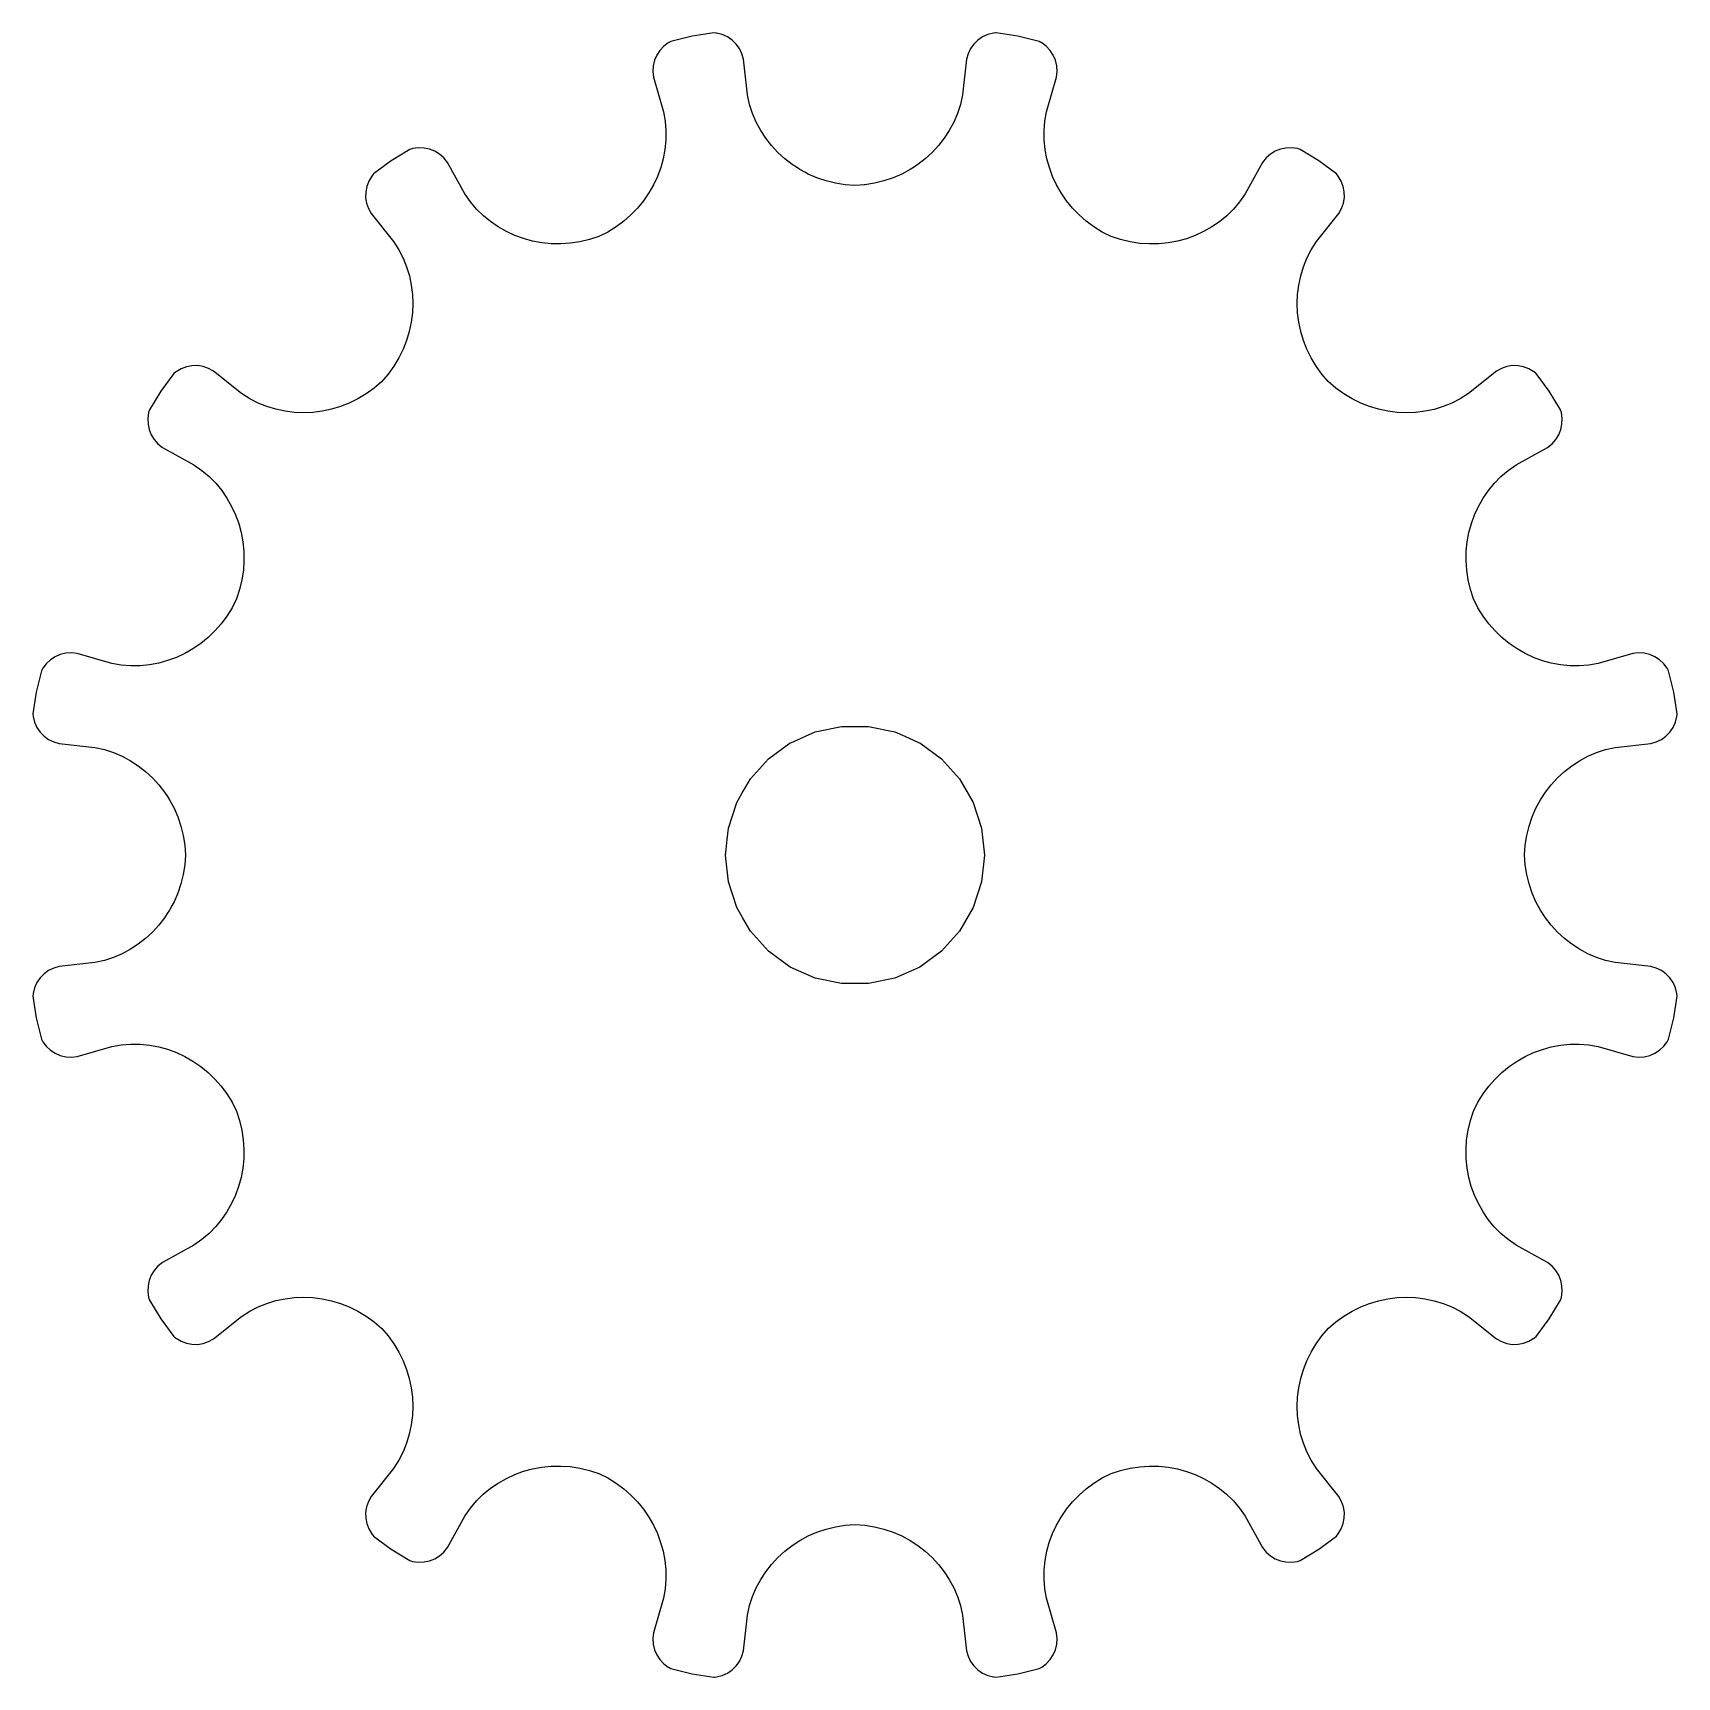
# Model space of a CAD drawing. Header units: metres. Extents: x -19.4 to 19.4, y -19.4 to 19.4.
import ezdxf

# ---------------------------------------------------------------- set-up
doc = ezdxf.new("R2010")
doc.units = ezdxf.units.M

msp = doc.modelspace()

# ---------------------------------------------------------------- linework, layer by layer
for p, q in [((-3.32898, 19.3837), (-3.84055, 19.3078)), ((-3.32894, 19.3837), (-3.32898, 19.3837)), ((-3.28098, 19.3795), (-3.32894, 19.3837)), ((3.32898, 19.3837), (3.31, 19.3821)), ((3.84055, 19.3078), (3.32898, 19.3837)), ((-4.51043, 19.0683), (-4.6018, 18.9699)), ((-4.4019, 19.1511), (-4.51043, 19.0683)), ((-4.35917, 19.1733), (-4.4019, 19.1511)), ((-4.35914, 19.1733), (-4.35917, 19.1733)), ((-4.34223, 19.1821), (-4.35914, 19.1733)), ((-3.84055, 19.3078), (-4.34223, 19.1821)), ((-3.26201, 19.3779), (-3.28098, 19.3795)), ((-3.13008, 19.3429), (-3.26201, 19.3779)), ((-3.00807, 19.287), (-3.13008, 19.3429)), ((-2.89838, 19.2121), (-3.00807, 19.287)), ((-2.80339, 19.1202), (-2.89838, 19.2121)), ((-2.72551, 19.0133), (-2.80339, 19.1202)), ((-2.66709, 18.8932), (-2.72551, 19.0133)), ((2.72536, 19.0133), (2.66698, 18.8932)), ((2.80324, 19.1202), (2.72536, 19.0133)), ((2.89825, 19.2121), (2.80324, 19.1202)), ((3.00797, 19.287), (2.89825, 19.2121)), ((3.13003, 19.3429), (3.00797, 19.287)), ((3.26199, 19.3779), (3.13003, 19.3429)), ((3.30996, 19.3821), (3.26199, 19.3779)), ((3.31, 19.3821), (3.30996, 19.3821)), ((4.34223, 19.1821), (3.84055, 19.3078)), ((4.34227, 19.1821), (4.34223, 19.1821)), ((4.38498, 19.1599), (4.34227, 19.1821)), ((4.40188, 19.1511), (4.38498, 19.1599)), ((4.51039, 19.0683), (4.40188, 19.1511)), ((4.60171, 18.97), (4.51039, 19.0683)), ((-4.75816, 18.6089), (-4.76614, 18.4757)), ((-4.72713, 18.7375), (-4.75816, 18.6089)), ((-4.67451, 18.8588), (-4.72713, 18.7375)), ((-4.6018, 18.9699), (-4.67451, 18.8588)), ((-2.63056, 18.762), (-2.66709, 18.8932)), ((-2.53534, 17.9199), (-2.63056, 18.762)), ((2.63056, 18.762), (2.53534, 17.9199)), ((2.66698, 18.8932), (2.63056, 18.762)), ((4.6744, 18.8588), (4.60171, 18.97)), ((4.72699, 18.7376), (4.6744, 18.8588)), ((4.75801, 18.609), (4.72699, 18.7376)), ((4.76604, 18.4757), (4.75801, 18.609)), ((-4.76614, 18.4757), (-4.74959, 18.3405)), ((-4.74959, 18.3405), (-4.51531, 17.5261)), ((4.51531, 17.5261), (4.74959, 18.3405)), ((4.74959, 18.3405), (4.76604, 18.4757)), ((-2.48445, 17.698), (-2.53534, 17.9199)), ((2.53534, 17.9199), (2.48464, 17.698)), ((-4.51531, 17.5261), (-4.47721, 17.3016)), ((-2.41487, 17.4843), (-2.48445, 17.698)), ((-2.32755, 17.2794), (-2.41487, 17.4843)), ((2.4152, 17.4841), (2.32798, 17.2792)), ((2.48464, 17.698), (2.4152, 17.4841)), ((4.47741, 17.3016), (4.51531, 17.5261)), ((-4.47721, 17.3016), (-4.45954, 17.0775)), ((-4.45954, 17.0775), (-4.46169, 16.8548)), ((-2.22338, 17.0842), (-2.32755, 17.2794)), ((-2.10334, 16.8995), (-2.22338, 17.0842)), ((2.2239, 17.084), (2.10389, 16.8992)), ((2.32798, 17.2792), (2.2239, 17.084)), ((4.45989, 17.0775), (4.47741, 17.3016)), ((4.46216, 16.8548), (4.45989, 17.0775)), ((-10.294, 16.6727), (-10.4293, 16.6545)), ((-10.1599, 16.6677), (-10.294, 16.6727)), ((-4.46169, 16.8548), (-4.48313, 16.6346)), ((-1.96834, 16.726), (-2.10334, 16.8995)), ((-1.81929, 16.5646), (-1.96834, 16.726)), ((1.96889, 16.7257), (1.81984, 16.5642)), ((2.10389, 16.8992), (1.96889, 16.7257)), ((4.4837, 16.6346), (4.46216, 16.8548)), ((10.294, 16.6727), (10.1598, 16.6677)), ((10.4293, 16.6545), (10.294, 16.6727)), ((-10.937, 16.3683), (-11.3524, 16.0603)), ((-10.4934, 16.6342), (-10.937, 16.3683)), ((-10.4933, 16.6342), (-10.4934, 16.6342)), ((-10.4475, 16.6487), (-10.4933, 16.6342)), ((-10.4293, 16.6545), (-10.4475, 16.6487)), ((-10.0299, 16.6405), (-10.1599, 16.6677)), ((-9.90699, 16.592), (-10.0299, 16.6405)), ((-9.7941, 16.523), (-9.90699, 16.592)), ((-9.69419, 16.4344), (-9.7941, 16.523)), ((-9.61023, 16.3272), (-9.69419, 16.4344)), ((-9.2, 15.5856), (-9.61023, 16.3272)), ((-4.5233, 16.4179), (-4.58162, 16.206)), ((-4.48313, 16.6346), (-4.5233, 16.4179)), ((-1.65716, 16.416), (-1.81929, 16.5646)), ((-1.48285, 16.281), (-1.65716, 16.416)), ((1.65765, 16.4156), (1.48329, 16.2806)), ((1.81984, 16.5642), (1.65765, 16.4156)), ((4.52392, 16.418), (4.4837, 16.6346)), ((4.58226, 16.2061), (4.52392, 16.418)), ((9.61023, 16.3272), (9.2, 15.5856)), ((9.69409, 16.4344), (9.61023, 16.3272)), ((9.79396, 16.523), (9.69409, 16.4344)), ((9.90684, 16.592), (9.79396, 16.523)), ((10.0298, 16.6405), (9.90684, 16.592)), ((10.1598, 16.6677), (10.0298, 16.6405)), ((10.4752, 16.64), (10.4293, 16.6545)), ((10.4934, 16.6342), (10.4752, 16.64)), ((10.4752, 16.64), (10.4752, 16.64)), ((10.937, 16.3683), (10.4934, 16.6342)), ((11.3524, 16.0603), (10.937, 16.3683)), ((-11.3956, 16.0088), (-11.4642, 15.8907)), ((-11.3524, 16.0602), (-11.3956, 16.0088)), ((-11.3524, 16.0603), (-11.3524, 16.0602)), ((-4.65753, 15.9998), (-4.7505, 15.8004)), ((-4.58162, 16.206), (-4.65753, 15.9998)), ((-1.48048, 16.2795), (-1.48285, 16.281)), ((-1.37934, 16.2137), (-1.48048, 16.2795)), ((-1.29729, 16.1604), (-1.37934, 16.2137)), ((-1.2815, 16.1519), (-1.29729, 16.1604)), ((-1.18598, 16.1004), (-1.2815, 16.1519)), ((-1.10144, 16.0549), (-1.18598, 16.1004)), ((-0.89622, 15.9655), (-1.10144, 16.0549)), ((-0.68254, 15.8927), (-0.89622, 15.9655)), ((0.89638, 15.9651), (0.68257, 15.8924)), ((1.10171, 16.0546), (0.89638, 15.9651)), ((1.29766, 16.16), (1.10171, 16.0546)), ((1.37982, 16.2134), (1.29766, 16.16)), ((1.48048, 16.2788), (1.37982, 16.2134)), ((1.48329, 16.2806), (1.48048, 16.2788)), ((4.65819, 15.9999), (4.58226, 16.2061)), ((4.75111, 15.8006), (4.65819, 15.9999)), ((11.3524, 16.0602), (11.3524, 16.0603)), ((11.3956, 16.0088), (11.3524, 16.0602)), ((11.4642, 15.8908), (11.3956, 16.0088)), ((-11.5356, 15.6344), (-11.5378, 15.5022)), ((-11.511, 15.7649), (-11.5356, 15.6344)), ((-11.4642, 15.8907), (-11.511, 15.7649)), ((-9.06807, 15.4001), (-9.2, 15.5856)), ((-4.85993, 15.6089), (-4.98528, 15.4265)), ((-4.7505, 15.8004), (-4.85993, 15.6089)), ((-0.46136, 15.8375), (-0.68254, 15.8927)), ((-0.2336, 15.8006), (-0.46136, 15.8375)), ((-0.00017, 15.7828), (-0.2336, 15.8006)), ((0.12309, 15.7921), (-0.00017, 15.7828)), ((0.2189, 15.7994), (0.12309, 15.7921)), ((0.23336, 15.8005), (0.2189, 15.7994)), ((0.46127, 15.8373), (0.23336, 15.8005)), ((0.68257, 15.8924), (0.46127, 15.8373)), ((4.86049, 15.6091), (4.75111, 15.8006)), ((4.98576, 15.4267), (4.86049, 15.6091)), ((9.2, 15.5856), (9.06822, 15.4)), ((11.5109, 15.765), (11.4642, 15.8908)), ((11.5355, 15.6345), (11.5109, 15.765)), ((11.5377, 15.5023), (11.5355, 15.6345)), ((-11.5378, 15.5022), (-11.5173, 15.3715)), ((-11.5173, 15.3715), (-11.4737, 15.2454)), ((-11.4737, 15.2454), (-11.4067, 15.1268)), ((-11.4067, 15.1268), (-10.8785, 14.4641)), ((-8.92198, 15.2292), (-9.06807, 15.4001)), ((-8.76291, 15.0734), (-8.92198, 15.2292)), ((-5.12596, 15.2541), (-5.28144, 15.0929)), ((-4.98528, 15.4265), (-5.12596, 15.2541)), ((5.12636, 15.2543), (4.98576, 15.4267)), ((5.28171, 15.0931), (5.12636, 15.2543)), ((8.92224, 15.229), (8.76323, 15.073)), ((9.06822, 15.4), (8.92224, 15.229)), ((10.8785, 14.4641), (11.4067, 15.1268)), ((11.4067, 15.1268), (11.4736, 15.2454)), ((11.4736, 15.2454), (11.5172, 15.3716)), ((11.5172, 15.3716), (11.5377, 15.5023)), ((-8.59198, 14.9329), (-8.76291, 15.0734)), ((-8.41038, 14.8082), (-8.59198, 14.9329)), ((-8.21928, 14.6996), (-8.41038, 14.8082)), ((-5.63451, 14.8083), (-5.83099, 14.6871)), ((-5.45115, 14.9439), (-5.63451, 14.8083)), ((-5.28144, 15.0929), (-5.45115, 14.9439)), ((5.45129, 14.9442), (5.28171, 15.0931)), ((5.63451, 14.8085), (5.45129, 14.9442)), ((5.83081, 14.6872), (5.63451, 14.8085)), ((8.41078, 14.8077), (8.21966, 14.699)), ((8.59236, 14.9325), (8.41078, 14.8077)), ((8.76323, 15.073), (8.59236, 14.9325)), ((-10.8785, 14.4641), (-10.7574, 14.2713)), ((-8.0198, 14.6075), (-8.21928, 14.6996)), ((-7.81314, 14.5322), (-8.0198, 14.6075)), ((-7.60044, 14.4742), (-7.81314, 14.5322)), ((-7.38285, 14.4338), (-7.60044, 14.4742)), ((-7.16156, 14.4113), (-7.38285, 14.4338)), ((-6.93771, 14.4072), (-7.16156, 14.4113)), ((-6.71246, 14.4218), (-6.93771, 14.4072)), ((-6.487, 14.4554), (-6.71246, 14.4218)), ((-6.26244, 14.5085), (-6.487, 14.4554)), ((-6.03997, 14.5813), (-6.26244, 14.5085)), ((-5.83099, 14.6871), (-6.03997, 14.5813)), ((6.03965, 14.5815), (5.83081, 14.6872)), ((6.26218, 14.5084), (6.03965, 14.5815)), ((6.48683, 14.4552), (6.26218, 14.5084)), ((6.71238, 14.4215), (6.48683, 14.4552)), ((6.93773, 14.4068), (6.71238, 14.4215)), ((7.16166, 14.4109), (6.93773, 14.4068)), ((7.38303, 14.4333), (7.16166, 14.4109)), ((7.60069, 14.4737), (7.38303, 14.4333)), ((7.81344, 14.5317), (7.60069, 14.4737)), ((8.02016, 14.6069), (7.81344, 14.5317)), ((8.21966, 14.699), (8.02016, 14.6069)), ((10.7576, 14.2712), (10.8785, 14.4641)), ((-10.7574, 14.2713), (-10.6553, 14.0709)), ((-10.6553, 14.0709), (-10.5721, 13.8644)), ((10.5725, 13.8642), (10.6557, 14.0708)), ((10.6557, 14.0708), (10.7576, 14.2712)), ((-10.5721, 13.8644), (-10.5076, 13.6527)), ((-10.5076, 13.6527), (-10.4619, 13.4372)), ((10.4624, 13.437), (10.5082, 13.6525)), ((10.5082, 13.6525), (10.5725, 13.8642)), ((-10.4619, 13.4372), (-10.4346, 13.2191)), ((-10.4346, 13.2191), (-10.4258, 12.9995)), ((10.4265, 12.9994), (10.4352, 13.2189)), ((10.4352, 13.2189), (10.4624, 13.437)), ((-10.4258, 12.9995), (-10.4354, 12.7797)), ((10.4361, 12.7796), (10.4265, 12.9994)), ((-10.4633, 12.561), (-10.5092, 12.3444)), ((-10.4354, 12.7797), (-10.4633, 12.561)), ((10.4639, 12.5609), (10.4361, 12.7796)), ((10.5098, 12.3444), (10.4639, 12.5609)), ((-10.5733, 12.1313), (-10.6552, 11.9229)), ((-10.5092, 12.3444), (-10.5733, 12.1313)), ((10.5737, 12.1314), (10.5098, 12.3444)), ((10.6556, 11.923), (10.5737, 12.1314)), ((-10.755, 11.7203), (-10.8725, 11.5248)), ((-10.6552, 11.9229), (-10.755, 11.7203)), ((10.7552, 11.7205), (10.6556, 11.923)), ((10.8726, 11.525), (10.7552, 11.7205)), ((-16.0603, 11.3524), (-16.3683, 10.937)), ((-16.0602, 11.3524), (-16.0603, 11.3524)), ((-16.0234, 11.3834), (-16.0602, 11.3524)), ((-16.0088, 11.3956), (-16.0234, 11.3834)), ((-15.8908, 11.4642), (-16.0088, 11.3956)), ((-15.765, 11.5109), (-15.8908, 11.4642)), ((-15.6345, 11.5355), (-15.765, 11.5109)), ((-15.5023, 11.5377), (-15.6345, 11.5355)), ((-15.3716, 11.5172), (-15.5023, 11.5377)), ((-15.2454, 11.4736), (-15.3716, 11.5172)), ((-15.1268, 11.4067), (-15.2454, 11.4736)), ((-14.4641, 10.8785), (-15.1268, 11.4067)), ((-11.0076, 11.3376), (-11.1602, 11.16)), ((-10.8725, 11.5248), (-11.0076, 11.3376)), ((11.0075, 11.3379), (10.8726, 11.525)), ((11.16, 11.1602), (11.0075, 11.3379)), ((15.1268, 11.4067), (14.4641, 10.8785)), ((15.2454, 11.4737), (15.1268, 11.4067)), ((15.3715, 11.5173), (15.2454, 11.4737)), ((15.5022, 11.5378), (15.3715, 11.5173)), ((15.6344, 11.5356), (15.5022, 11.5378)), ((15.7649, 11.511), (15.6344, 11.5356)), ((15.8907, 11.4642), (15.7649, 11.511)), ((16.0088, 11.3956), (15.8907, 11.4642)), ((16.0456, 11.3646), (16.0088, 11.3956)), ((16.0457, 11.3646), (16.0456, 11.3646)), ((16.0603, 11.3524), (16.0457, 11.3646)), ((16.3683, 10.937), (16.0603, 11.3524)), ((-16.3683, 10.937), (-16.6342, 10.4934)), ((-14.2712, 10.7576), (-14.4641, 10.8785)), ((-11.525, 10.8726), (-11.7205, 10.7552)), ((-11.3379, 11.0075), (-11.525, 10.8726)), ((-11.1602, 11.16), (-11.3379, 11.0075)), ((11.3376, 11.0076), (11.16, 11.1602)), ((11.5248, 10.8725), (11.3376, 11.0076)), ((11.7203, 10.755), (11.5248, 10.8725)), ((14.4641, 10.8785), (14.2713, 10.7574)), ((16.6342, 10.4934), (16.3683, 10.937)), ((-16.6342, 10.4933), (-16.6545, 10.4293)), ((-16.6342, 10.4934), (-16.6342, 10.4933)), ((-14.0708, 10.6557), (-14.2712, 10.7576)), ((-13.8642, 10.5725), (-14.0708, 10.6557)), ((-13.6525, 10.5082), (-13.8642, 10.5725)), ((-13.437, 10.4624), (-13.6525, 10.5082)), ((-12.3444, 10.5098), (-12.5609, 10.4639)), ((-12.1314, 10.5737), (-12.3444, 10.5098)), ((-11.923, 10.6556), (-12.1314, 10.5737)), ((-11.7205, 10.7552), (-11.923, 10.6556)), ((11.9229, 10.6552), (11.7203, 10.755)), ((12.1313, 10.5733), (11.9229, 10.6552)), ((12.3444, 10.5092), (12.1313, 10.5733)), ((12.561, 10.4633), (12.3444, 10.5092)), ((13.6527, 10.5076), (13.4372, 10.4619)), ((13.8644, 10.5721), (13.6527, 10.5076)), ((14.0709, 10.6553), (13.8644, 10.5721)), ((14.2713, 10.7574), (14.0709, 10.6553)), ((16.6342, 10.4933), (16.6342, 10.4934)), ((16.6545, 10.4293), (16.6342, 10.4933)), ((-16.6545, 10.4293), (-16.6727, 10.294)), ((-16.6727, 10.294), (-16.6677, 10.1598)), ((-16.6677, 10.1598), (-16.6405, 10.0298)), ((-13.2189, 10.4352), (-13.437, 10.4624)), ((-12.9994, 10.4265), (-13.2189, 10.4352)), ((-12.7796, 10.4361), (-12.9994, 10.4265)), ((-12.5609, 10.4639), (-12.7796, 10.4361)), ((12.7797, 10.4354), (12.561, 10.4633)), ((12.9995, 10.4258), (12.7797, 10.4354)), ((13.2191, 10.4346), (12.9995, 10.4258)), ((13.4372, 10.4619), (13.2191, 10.4346)), ((16.6405, 10.0299), (16.6677, 10.1599)), ((16.6727, 10.294), (16.6545, 10.4293)), ((16.6677, 10.1599), (16.6727, 10.294)), ((-16.6405, 10.0298), (-16.592, 9.90684)), ((-16.592, 9.90684), (-16.523, 9.79396)), ((-16.523, 9.79396), (-16.4344, 9.69409)), ((-16.4344, 9.69409), (-16.3272, 9.61023)), ((16.3272, 9.61023), (16.4344, 9.69419)), ((16.4344, 9.69419), (16.523, 9.7941)), ((16.523, 9.7941), (16.592, 9.90699)), ((16.592, 9.90699), (16.6405, 10.0299)), ((-16.3272, 9.61023), (-15.5856, 9.2)), ((15.5856, 9.2), (16.3272, 9.61023)), ((-15.5856, 9.2), (-15.4, 9.06822)), ((-15.4, 9.06822), (-15.229, 8.92224)), ((-15.229, 8.92224), (-15.073, 8.76323)), ((15.0734, 8.76291), (15.2292, 8.92198)), ((15.2292, 8.92198), (15.4001, 9.06807)), ((15.4001, 9.06807), (15.5856, 9.2)), ((-15.073, 8.76323), (-14.9325, 8.59236)), ((-14.9325, 8.59236), (-14.8077, 8.41078)), ((14.8082, 8.41038), (14.9329, 8.59198)), ((14.9329, 8.59198), (15.0734, 8.76291)), ((-14.8077, 8.41078), (-14.699, 8.21966)), ((-14.699, 8.21966), (-14.6069, 8.02016)), ((14.6075, 8.0198), (14.6996, 8.21928)), ((14.6996, 8.21928), (14.8082, 8.41038)), ((-14.6069, 8.02016), (-14.5317, 7.81344)), ((-14.5317, 7.81344), (-14.4737, 7.60069)), ((14.4742, 7.60044), (14.5322, 7.81314)), ((14.5322, 7.81314), (14.6075, 8.0198)), ((-14.4737, 7.60069), (-14.4333, 7.38303)), ((-14.4333, 7.38303), (-14.4109, 7.16166)), ((14.4113, 7.16156), (14.4338, 7.38285)), ((14.4338, 7.38285), (14.4742, 7.60044)), ((-14.4109, 7.16166), (-14.4068, 6.93773)), ((14.4072, 6.93771), (14.4113, 7.16156)), ((-14.4215, 6.71238), (-14.4552, 6.48683)), ((-14.4068, 6.93773), (-14.4215, 6.71238)), ((14.4218, 6.71246), (14.4072, 6.93771)), ((14.4554, 6.487), (14.4218, 6.71246)), ((-14.5084, 6.26218), (-14.5815, 6.03965)), ((-14.4552, 6.48683), (-14.5084, 6.26218)), ((14.5085, 6.26244), (14.4554, 6.487)), ((14.5813, 6.03997), (14.5085, 6.26244)), ((-14.6872, 5.83081), (-14.8085, 5.63451)), ((-14.5815, 6.03965), (-14.6872, 5.83081)), ((14.6871, 5.83099), (14.5813, 6.03997)), ((14.8083, 5.63451), (14.6871, 5.83099)), ((-14.9442, 5.45129), (-15.0931, 5.28171)), ((-14.8085, 5.63451), (-14.9442, 5.45129)), ((14.9439, 5.45115), (14.8083, 5.63451)), ((15.0929, 5.28144), (14.9439, 5.45115)), ((-15.2543, 5.12636), (-15.4267, 4.98576)), ((-15.0931, 5.28171), (-15.2543, 5.12636)), ((15.2541, 5.12596), (15.0929, 5.28144)), ((15.4265, 4.98528), (15.2541, 5.12596)), ((-18.8588, 4.6744), (-18.97, 4.60171)), ((-18.7376, 4.72699), (-18.8588, 4.6744)), ((-18.609, 4.75801), (-18.7376, 4.72699)), ((-18.4757, 4.76604), (-18.609, 4.75801)), ((-18.3405, 4.74959), (-18.4757, 4.76604)), ((-17.5261, 4.51531), (-18.3405, 4.74959)), ((-15.9999, 4.65819), (-16.2061, 4.58226)), ((-15.8006, 4.75111), (-15.9999, 4.65819)), ((-15.6091, 4.86049), (-15.8006, 4.75111)), ((-15.4267, 4.98576), (-15.6091, 4.86049)), ((15.6089, 4.85993), (15.4265, 4.98528)), ((15.8004, 4.7505), (15.6089, 4.85993)), ((15.9998, 4.65753), (15.8004, 4.7505)), ((16.206, 4.58162), (15.9998, 4.65753)), ((18.3405, 4.74959), (17.5261, 4.51531)), ((18.4757, 4.76614), (18.3405, 4.74959)), ((18.6089, 4.75816), (18.4757, 4.76614)), ((18.7375, 4.72713), (18.6089, 4.75816)), ((18.8588, 4.67451), (18.7375, 4.72713)), ((18.9699, 4.6018), (18.8588, 4.67451)), ((-19.1821, 4.34223), (-19.3078, 3.84055)), ((-19.1511, 4.40188), (-19.1821, 4.34228)), ((-19.1821, 4.34228), (-19.1821, 4.34223)), ((-19.0683, 4.51039), (-19.1511, 4.40188)), ((-18.97, 4.60171), (-19.0683, 4.51039)), ((-17.3016, 4.47741), (-17.5261, 4.51531)), ((-17.0775, 4.45989), (-17.3016, 4.47741)), ((-16.8548, 4.46216), (-17.0775, 4.45989)), ((-16.6346, 4.4837), (-16.8548, 4.46216)), ((-16.418, 4.52392), (-16.6346, 4.4837)), ((-16.2061, 4.58226), (-16.418, 4.52392)), ((16.4179, 4.5233), (16.206, 4.58162)), ((16.6346, 4.48313), (16.4179, 4.5233)), ((16.8548, 4.46169), (16.6346, 4.48313)), ((17.0775, 4.45954), (16.8548, 4.46169)), ((17.3016, 4.47721), (17.0775, 4.45954)), ((17.5261, 4.51531), (17.3016, 4.47721)), ((19.0683, 4.51043), (18.9699, 4.6018)), ((19.1511, 4.4019), (19.0683, 4.51043)), ((19.1821, 4.34228), (19.1511, 4.4019)), ((19.1821, 4.34223), (19.1821, 4.34228)), ((19.3078, 3.84055), (19.1821, 4.34223)), ((-19.3078, 3.84055), (-19.3837, 3.32898)), ((19.3837, 3.32898), (19.3078, 3.84055)), ((-19.3837, 3.32898), (-19.3837, 3.32892)), ((-19.3837, 3.32892), (-19.3779, 3.26199)), ((-19.3779, 3.26199), (-19.3429, 3.13003)), ((-19.3429, 3.13003), (-19.287, 3.00797)), ((19.287, 3.00807), (19.3429, 3.13008)), ((19.3429, 3.13008), (19.3779, 3.26201)), ((19.3779, 3.26201), (19.3837, 3.32892)), ((19.3837, 3.32892), (19.3837, 3.32898)), ((-19.287, 3.00797), (-19.2121, 2.89825)), ((-19.2121, 2.89825), (-19.1202, 2.80324)), ((-19.1202, 2.80324), (-19.0133, 2.72536)), ((-19.0133, 2.72536), (-18.8932, 2.66698)), ((-1.37032, 2.71025), (-1.16961, 2.7996)), ((-1.16961, 2.7996), (-0.9425, 2.90072)), ((-0.9425, 2.90072), (-0.31881, 3.03329)), ((-0.31881, 3.03329), (0.31881, 3.03329)), ((0.31881, 3.03329), (0.9425, 2.90072)), ((0.9425, 2.90072), (1.17147, 2.79878)), ((1.17147, 2.79878), (1.49729, 2.65371)), ((18.8932, 2.66709), (19.0133, 2.72551)), ((19.0133, 2.72551), (19.1202, 2.80339)), ((19.1202, 2.80339), (19.2121, 2.89838)), ((19.2121, 2.89838), (19.287, 3.00807)), ((-18.8932, 2.66698), (-18.762, 2.63056)), ((-18.762, 2.63056), (-17.9199, 2.53534)), ((-17.9199, 2.53534), (-17.698, 2.48464)), ((-17.698, 2.48464), (-17.4841, 2.4152)), ((-17.4841, 2.4152), (-17.2792, 2.32798)), ((-17.2792, 2.32798), (-17.084, 2.2239)), ((-2.04085, 2.26659), (-1.525, 2.64138)), ((-1.525, 2.64138), (-1.49917, 2.65288)), ((-1.49917, 2.65288), (-1.37032, 2.71025)), ((1.49729, 2.65371), (1.525, 2.64138)), ((1.525, 2.64138), (2.04085, 2.26659)), ((17.0842, 2.22338), (17.2794, 2.32755)), ((17.2794, 2.32755), (17.4843, 2.41487)), ((17.4843, 2.41487), (17.698, 2.48445)), ((17.698, 2.48445), (17.9199, 2.53534)), ((17.9199, 2.53534), (18.762, 2.63056)), ((18.762, 2.63056), (18.8932, 2.66709)), ((-17.084, 2.2239), (-16.8992, 2.10389)), ((-16.8992, 2.10389), (-16.7257, 1.96889)), ((-16.7257, 1.96889), (-16.5642, 1.81984)), ((-2.4675, 1.79274), (-2.04085, 2.26659)), ((2.04085, 2.26659), (2.4675, 1.79274)), ((16.5646, 1.81929), (16.726, 1.96834)), ((16.726, 1.96834), (16.8995, 2.10334)), ((16.8995, 2.10334), (17.0842, 2.22338)), ((-16.5642, 1.81984), (-16.4156, 1.65765)), ((-16.4156, 1.65765), (-16.2806, 1.48329)), ((-2.65834, 1.46219), (-2.57503, 1.60649)), ((-2.57503, 1.60649), (-2.4675, 1.79274)), ((2.4675, 1.79274), (2.78631, 1.24055)), ((16.281, 1.48285), (16.416, 1.65716)), ((16.416, 1.65716), (16.5646, 1.81929)), ((-16.2806, 1.48329), (-16.2788, 1.48048)), ((-16.2788, 1.48048), (-16.2134, 1.37982)), ((-16.2134, 1.37982), (-16.16, 1.29766)), ((-16.16, 1.29766), (-16.0546, 1.10171)), ((-2.98335, 0.63413), (-2.78631, 1.24055)), ((-2.78631, 1.24055), (-2.65834, 1.46219)), ((2.78631, 1.24055), (2.98335, 0.63413)), ((16.0549, 1.10144), (16.1604, 1.29729)), ((16.1604, 1.29729), (16.281, 1.48285)), ((-16.0546, 1.10171), (-15.9651, 0.89638)), ((-15.9651, 0.89638), (-15.8924, 0.68257)), ((15.8927, 0.68254), (15.9655, 0.89622)), ((15.9655, 0.89622), (16.0549, 1.10144)), ((-15.8924, 0.68257), (-15.8373, 0.46127)), ((-15.8373, 0.46127), (-15.8005, 0.23336)), ((-3.01144, 0.36688), (-2.98335, 0.63413)), ((2.98335, 0.63413), (3.05, 0)), ((15.8006, 0.2336), (15.8375, 0.46136)), ((15.8375, 0.46136), (15.8927, 0.68254)), ((-15.8005, 0.23336), (-15.7994, 0.2189)), ((-15.7994, 0.2189), (-15.7921, 0.12309)), ((-15.7921, 0.12309), (-15.7828, -0.00017)), ((-3.05, 0), (-3.03621, 0.13123)), ((-2.98335, -0.63413), (-3.05, 0)), ((-3.03621, 0.13123), (-3.01144, 0.36688)), ((3.05, 0), (2.98335, -0.63413)), ((15.7828, 0.00017), (15.8006, 0.2336)), ((15.8005, -0.23336), (15.7828, 0.00017)), ((-15.8006, -0.2336), (-15.8375, -0.46136)), ((-15.7828, -0.00017), (-15.8006, -0.2336)), ((15.8373, -0.46127), (15.8005, -0.23336)), ((-15.8927, -0.68254), (-15.9655, -0.89622)), ((-15.8375, -0.46136), (-15.8927, -0.68254)), ((-2.78631, -1.24055), (-2.98335, -0.63413)), ((2.98335, -0.63413), (2.78631, -1.24055)), ((15.8924, -0.68257), (15.8373, -0.46127)), ((15.9651, -0.89638), (15.8924, -0.68257)), ((-16.0549, -1.10144), (-16.1004, -1.18598)), ((-15.9655, -0.89622), (-16.0549, -1.10144)), ((16.0546, -1.10171), (15.9651, -0.89638)), ((16.16, -1.29766), (16.0546, -1.10171)), ((-16.281, -1.48285), (-16.416, -1.65716)), ((-16.2795, -1.48048), (-16.281, -1.48285)), ((-16.2137, -1.37934), (-16.2795, -1.48048)), ((-16.1604, -1.29729), (-16.2137, -1.37934)), ((-16.1519, -1.2815), (-16.1604, -1.29729)), ((-16.1004, -1.18598), (-16.1519, -1.2815)), ((-2.66055, -1.45836), (-2.78631, -1.24055)), ((-2.65034, -1.47604), (-2.66055, -1.45836)), ((-2.56776, -1.61908), (-2.65034, -1.47604)), ((2.78631, -1.24055), (2.4675, -1.79274)), ((16.2806, -1.48329), (16.16, -1.29766)), ((16.4156, -1.65765), (16.2806, -1.48329)), ((-16.5646, -1.81929), (-16.726, -1.96834)), ((-16.416, -1.65716), (-16.5646, -1.81929)), ((-2.4675, -1.79274), (-2.56776, -1.61908)), ((-2.04085, -2.26659), (-2.4675, -1.79274)), ((2.4675, -1.79274), (2.04085, -2.26659)), ((16.5642, -1.81984), (16.4156, -1.65765)), ((16.7257, -1.96889), (16.5642, -1.81984)), ((-17.0842, -2.22338), (-17.2794, -2.32755)), ((-16.8995, -2.10334), (-17.0842, -2.22338)), ((-16.726, -1.96834), (-16.8995, -2.10334)), ((-1.525, -2.64138), (-2.04085, -2.26659)), ((2.04085, -2.26659), (1.525, -2.64138)), ((16.8992, -2.10389), (16.7257, -1.96889)), ((17.084, -2.2239), (16.8992, -2.10389)), ((17.2792, -2.32798), (17.084, -2.2239)), ((-18.8932, -2.66709), (-19.0133, -2.72551)), ((-18.762, -2.63056), (-18.8932, -2.66709)), ((-17.9199, -2.53534), (-18.762, -2.63056)), ((-17.698, -2.48445), (-17.9199, -2.53534)), ((-17.4843, -2.41487), (-17.698, -2.48445)), ((-17.2794, -2.32755), (-17.4843, -2.41487)), ((-0.9425, -2.90072), (-1.525, -2.64138)), ((1.525, -2.64138), (0.9425, -2.90072)), ((17.4841, -2.4152), (17.2792, -2.32798)), ((17.698, -2.48464), (17.4841, -2.4152)), ((17.9199, -2.53534), (17.698, -2.48464)), ((18.762, -2.63056), (17.9199, -2.53534)), ((18.8932, -2.66698), (18.762, -2.63056)), ((19.0133, -2.72536), (18.8932, -2.66698)), ((-19.287, -3.00807), (-19.3429, -3.13008)), ((-19.2121, -2.89838), (-19.287, -3.00807)), ((-19.1202, -2.80339), (-19.2121, -2.89838)), ((-19.0133, -2.72551), (-19.1202, -2.80339)), ((-0.31881, -3.03329), (-0.9425, -2.90072)), ((0.31881, -3.03329), (-0.31881, -3.03329)), ((0.9425, -2.90072), (0.31881, -3.03329)), ((19.1202, -2.80324), (19.0133, -2.72536)), ((19.2121, -2.89825), (19.1202, -2.80324)), ((19.287, -3.00797), (19.2121, -2.89825)), ((19.3429, -3.13003), (19.287, -3.00797)), ((-19.3779, -3.26201), (-19.3837, -3.32892)), ((-19.3837, -3.32892), (-19.3837, -3.32898)), ((-19.3837, -3.32898), (-19.3078, -3.84055)), ((-19.3429, -3.13008), (-19.3779, -3.26201)), ((19.3078, -3.84055), (19.3837, -3.32898)), ((19.3779, -3.26199), (19.3429, -3.13003)), ((19.3837, -3.32892), (19.3779, -3.26199)), ((19.3837, -3.32898), (19.3837, -3.32892)), ((-19.3078, -3.84055), (-19.1821, -4.34223)), ((19.1821, -4.34223), (19.3078, -3.84055)), ((-19.1821, -4.34223), (-19.1821, -4.34228)), ((-19.1821, -4.34228), (-19.1511, -4.4019)), ((-19.1511, -4.4019), (-19.0683, -4.51043)), ((-19.0683, -4.51043), (-18.9699, -4.6018)), ((-18.9699, -4.6018), (-18.8588, -4.67451)), ((-18.3405, -4.74959), (-17.5261, -4.51531)), ((-17.5261, -4.51531), (-17.3016, -4.47721)), ((-17.3016, -4.47721), (-17.0775, -4.45954)), ((-17.0775, -4.45954), (-16.8548, -4.46169)), ((-16.8548, -4.46169), (-16.6346, -4.48313)), ((-16.6346, -4.48313), (-16.4179, -4.5233)), ((-16.4179, -4.5233), (-16.206, -4.58162)), ((-16.206, -4.58162), (-15.9998, -4.65753)), ((15.9999, -4.65819), (16.2061, -4.58226)), ((16.2061, -4.58226), (16.418, -4.52392)), ((16.418, -4.52392), (16.6346, -4.4837)), ((16.6346, -4.4837), (16.8548, -4.46216)), ((16.8548, -4.46216), (17.0775, -4.45989)), ((17.0775, -4.45989), (17.3016, -4.47741)), ((17.3016, -4.47741), (17.5261, -4.51531)), ((17.5261, -4.51531), (18.3405, -4.74959)), ((18.8588, -4.6744), (18.97, -4.60171)), ((18.97, -4.60171), (19.0683, -4.51039)), ((19.0683, -4.51039), (19.1511, -4.40188)), ((19.1511, -4.40188), (19.1821, -4.34228)), ((19.1821, -4.34228), (19.1821, -4.34223)), ((-18.8588, -4.67451), (-18.7375, -4.72713)), ((-18.7375, -4.72713), (-18.6089, -4.75816)), ((-18.6089, -4.75816), (-18.4757, -4.76614)), ((-18.4757, -4.76614), (-18.3405, -4.74959)), ((-15.9998, -4.65753), (-15.8004, -4.7505)), ((-15.8004, -4.7505), (-15.6089, -4.85993)), ((-15.6089, -4.85993), (-15.4265, -4.98528)), ((-15.4265, -4.98528), (-15.2541, -5.12596)), ((15.2543, -5.12636), (15.4267, -4.98576)), ((15.4267, -4.98576), (15.6091, -4.86049)), ((15.6091, -4.86049), (15.8006, -4.75111)), ((15.8006, -4.75111), (15.9999, -4.65819)), ((18.3405, -4.74959), (18.4757, -4.76604)), ((18.4757, -4.76604), (18.609, -4.75801)), ((18.609, -4.75801), (18.7376, -4.72699)), ((18.7376, -4.72699), (18.8588, -4.6744)), ((-15.2541, -5.12596), (-15.0929, -5.28144)), ((-15.0929, -5.28144), (-14.9439, -5.45115)), ((14.9442, -5.45129), (15.0931, -5.28171)), ((15.0931, -5.28171), (15.2543, -5.12636)), ((-14.9439, -5.45115), (-14.8083, -5.63451)), ((-14.8083, -5.63451), (-14.6871, -5.83099)), ((14.6872, -5.83081), (14.8085, -5.63451)), ((14.8085, -5.63451), (14.9442, -5.45129)), ((-14.6871, -5.83099), (-14.5813, -6.03997)), ((-14.5813, -6.03997), (-14.5085, -6.26244)), ((14.5084, -6.26218), (14.5815, -6.03965)), ((14.5815, -6.03965), (14.6872, -5.83081)), ((-14.5085, -6.26244), (-14.4554, -6.487)), ((-14.4554, -6.487), (-14.4218, -6.71246)), ((14.4215, -6.71238), (14.4552, -6.48683)), ((14.4552, -6.48683), (14.5084, -6.26218)), ((-14.4218, -6.71246), (-14.4072, -6.93771)), ((-14.4072, -6.93771), (-14.4113, -7.16156)), ((14.4068, -6.93773), (14.4215, -6.71238)), ((14.4109, -7.16166), (14.4068, -6.93773)), ((-14.4113, -7.16156), (-14.4338, -7.38285)), ((14.4333, -7.38303), (14.4109, -7.16166)), ((-14.4742, -7.60044), (-14.5322, -7.81314)), ((-14.4338, -7.38285), (-14.4742, -7.60044)), ((14.4737, -7.60069), (14.4333, -7.38303)), ((14.5317, -7.81344), (14.4737, -7.60069)), ((-14.6075, -8.0198), (-14.6996, -8.21928)), ((-14.5322, -7.81314), (-14.6075, -8.0198)), ((14.6069, -8.02016), (14.5317, -7.81344)), ((14.699, -8.21966), (14.6069, -8.02016)), ((-14.8082, -8.41038), (-14.9329, -8.59198)), ((-14.6996, -8.21928), (-14.8082, -8.41038)), ((14.8077, -8.41078), (14.699, -8.21966)), ((14.9325, -8.59236), (14.8077, -8.41078)), ((-15.0734, -8.76291), (-15.2292, -8.92198)), ((-14.9329, -8.59198), (-15.0734, -8.76291)), ((15.073, -8.76323), (14.9325, -8.59236)), ((15.229, -8.92224), (15.073, -8.76323)), ((-15.5856, -9.2), (-16.3272, -9.61023)), ((-15.4001, -9.06807), (-15.5856, -9.2)), ((-15.2292, -8.92198), (-15.4001, -9.06807)), ((15.4, -9.06822), (15.229, -8.92224)), ((15.5856, -9.2), (15.4, -9.06822)), ((16.3272, -9.61023), (15.5856, -9.2)), ((-16.3272, -9.61023), (-16.4344, -9.69419)), ((16.4344, -9.69409), (16.3272, -9.61023)), ((-16.6405, -10.0299), (-16.6677, -10.1599)), ((-16.592, -9.90699), (-16.6405, -10.0299)), ((-16.523, -9.7941), (-16.592, -9.90699)), ((-16.4344, -9.69419), (-16.523, -9.7941)), ((16.523, -9.79396), (16.4344, -9.69409)), ((16.592, -9.90684), (16.523, -9.79396)), ((16.6405, -10.0298), (16.592, -9.90684)), ((16.6677, -10.1598), (16.6405, -10.0298)), ((-16.6677, -10.1599), (-16.6727, -10.294)), ((-16.6727, -10.294), (-16.6545, -10.4293)), ((-16.6545, -10.4293), (-16.6342, -10.4933)), ((-13.6527, -10.5076), (-13.4372, -10.4619)), ((-13.4372, -10.4619), (-13.2191, -10.4346)), ((-13.2191, -10.4346), (-12.9995, -10.4258)), ((-12.9995, -10.4258), (-12.7797, -10.4354)), ((-12.7797, -10.4354), (-12.561, -10.4633)), ((-12.561, -10.4633), (-12.3444, -10.5092)), ((12.3444, -10.5098), (12.5609, -10.4639)), ((12.5609, -10.4639), (12.7796, -10.4361)), ((12.7796, -10.4361), (12.9994, -10.4265)), ((12.9994, -10.4265), (13.2189, -10.4352)), ((13.2189, -10.4352), (13.437, -10.4624)), ((13.437, -10.4624), (13.6525, -10.5082)), ((16.6342, -10.4933), (16.6545, -10.4293)), ((16.6545, -10.4293), (16.6727, -10.294)), ((16.6727, -10.294), (16.6677, -10.1598)), ((-16.6342, -10.4933), (-16.6342, -10.4934)), ((-16.6342, -10.4934), (-16.3683, -10.937)), ((-14.4641, -10.8785), (-14.2713, -10.7574)), ((-14.2713, -10.7574), (-14.0709, -10.6553)), ((-14.0709, -10.6553), (-13.8644, -10.5721)), ((-13.8644, -10.5721), (-13.6527, -10.5076)), ((-12.3444, -10.5092), (-12.1313, -10.5733)), ((-12.1313, -10.5733), (-11.9229, -10.6552)), ((-11.9229, -10.6552), (-11.7203, -10.755)), ((-11.7203, -10.755), (-11.5248, -10.8725)), ((11.525, -10.8726), (11.7205, -10.7552)), ((11.7205, -10.7552), (11.923, -10.6556)), ((11.923, -10.6556), (12.1314, -10.5737)), ((12.1314, -10.5737), (12.3444, -10.5098)), ((13.6525, -10.5082), (13.8642, -10.5725)), ((13.8642, -10.5725), (14.0708, -10.6557)), ((14.0708, -10.6557), (14.2712, -10.7576)), ((14.2712, -10.7576), (14.4641, -10.8785)), ((16.3683, -10.937), (16.6342, -10.4934)), ((16.6342, -10.4934), (16.6342, -10.4933)), ((-16.3683, -10.937), (-16.0603, -11.3524)), ((-15.1268, -11.4067), (-14.4641, -10.8785)), ((-11.5248, -10.8725), (-11.3376, -11.0076)), ((-11.3376, -11.0076), (-11.16, -11.1602)), ((-11.16, -11.1602), (-11.0075, -11.3379)), ((11.0076, -11.3376), (11.1602, -11.16)), ((11.1602, -11.16), (11.3379, -11.0075)), ((11.3379, -11.0075), (11.525, -10.8726)), ((14.4641, -10.8785), (15.1268, -11.4067)), ((16.0603, -11.3524), (16.3683, -10.937)), ((-16.0603, -11.3524), (-16.0457, -11.3646)), ((-16.0457, -11.3646), (-16.0456, -11.3646)), ((-16.0456, -11.3646), (-16.0088, -11.3956)), ((-16.0088, -11.3956), (-15.8907, -11.4642)), ((-15.8907, -11.4642), (-15.7649, -11.511)), ((-15.7649, -11.511), (-15.6344, -11.5356)), ((-15.6344, -11.5356), (-15.5022, -11.5378)), ((-15.5022, -11.5378), (-15.3715, -11.5173)), ((-15.3715, -11.5173), (-15.2454, -11.4737)), ((-15.2454, -11.4737), (-15.1268, -11.4067)), ((-11.0075, -11.3379), (-10.8726, -11.525)), ((-10.8726, -11.525), (-10.7552, -11.7205)), ((10.755, -11.7203), (10.8725, -11.5248)), ((10.8725, -11.5248), (11.0076, -11.3376)), ((15.1268, -11.4067), (15.2454, -11.4736)), ((15.2454, -11.4736), (15.3716, -11.5172)), ((15.3716, -11.5172), (15.5023, -11.5377)), ((15.5023, -11.5377), (15.6345, -11.5355)), ((15.6345, -11.5355), (15.765, -11.5109)), ((15.765, -11.5109), (15.8908, -11.4642)), ((15.8908, -11.4642), (16.0088, -11.3956)), ((16.0088, -11.3956), (16.0234, -11.3834)), ((16.0234, -11.3834), (16.0602, -11.3524)), ((16.0602, -11.3524), (16.0603, -11.3524)), ((-10.7552, -11.7205), (-10.6556, -11.923)), ((-10.6556, -11.923), (-10.5737, -12.1314)), ((10.5733, -12.1313), (10.6552, -11.9229)), ((10.6552, -11.9229), (10.755, -11.7203)), ((-10.5737, -12.1314), (-10.5098, -12.3444)), ((-10.5098, -12.3444), (-10.4639, -12.5609)), ((10.4633, -12.561), (10.5092, -12.3444)), ((10.5092, -12.3444), (10.5733, -12.1313)), ((-10.4639, -12.5609), (-10.4361, -12.7796)), ((-10.4361, -12.7796), (-10.4265, -12.9994)), ((10.4258, -12.9995), (10.4354, -12.7797)), ((10.4354, -12.7797), (10.4633, -12.561)), ((-10.4265, -12.9994), (-10.4352, -13.2189)), ((10.4346, -13.2191), (10.4258, -12.9995)), ((-10.4624, -13.437), (-10.5082, -13.6525)), ((-10.4352, -13.2189), (-10.4624, -13.437)), ((10.4619, -13.4372), (10.4346, -13.2191)), ((10.5076, -13.6527), (10.4619, -13.4372)), ((-10.5725, -13.8642), (-10.6557, -14.0708)), ((-10.5082, -13.6525), (-10.5725, -13.8642)), ((10.5721, -13.8644), (10.5076, -13.6527)), ((10.6553, -14.0709), (10.5721, -13.8644)), ((-10.7576, -14.2712), (-10.8785, -14.4641)), ((-10.6557, -14.0708), (-10.7576, -14.2712)), ((10.7574, -14.2713), (10.6553, -14.0709)), ((10.8785, -14.4641), (10.7574, -14.2713)), ((-10.8785, -14.4641), (-11.4067, -15.1268)), ((-8.41078, -14.8077), (-8.21966, -14.699)), ((-8.21966, -14.699), (-8.02016, -14.6069)), ((-8.02016, -14.6069), (-7.81344, -14.5317)), ((-7.81344, -14.5317), (-7.60069, -14.4737)), ((-7.60069, -14.4737), (-7.38303, -14.4333)), ((-7.38303, -14.4333), (-7.16166, -14.4109)), ((-7.16166, -14.4109), (-6.93773, -14.4068)), ((-6.93773, -14.4068), (-6.71238, -14.4215)), ((-6.71238, -14.4215), (-6.48683, -14.4552)), ((-6.48683, -14.4552), (-6.26218, -14.5084)), ((-6.26218, -14.5084), (-6.03965, -14.5815)), ((-6.03965, -14.5815), (-5.83081, -14.6872)), ((-5.83081, -14.6872), (-5.63451, -14.8085)), ((5.63451, -14.8083), (5.83099, -14.6871)), ((5.83099, -14.6871), (6.03997, -14.5813)), ((6.03997, -14.5813), (6.26244, -14.5085)), ((6.26244, -14.5085), (6.487, -14.4554)), ((6.487, -14.4554), (6.71246, -14.4218)), ((6.71246, -14.4218), (6.93771, -14.4072)), ((6.93771, -14.4072), (7.16156, -14.4113)), ((7.16156, -14.4113), (7.38285, -14.4338)), ((7.38285, -14.4338), (7.60044, -14.4742)), ((7.60044, -14.4742), (7.81314, -14.5322)), ((7.81314, -14.5322), (8.0198, -14.6075)), ((8.0198, -14.6075), (8.21928, -14.6996)), ((8.21928, -14.6996), (8.41038, -14.8082)), ((11.4067, -15.1268), (10.8785, -14.4641)), ((-8.92224, -15.229), (-8.76323, -15.073)), ((-8.76323, -15.073), (-8.59236, -14.9325)), ((-8.59236, -14.9325), (-8.41078, -14.8077)), ((-5.63451, -14.8085), (-5.45129, -14.9442)), ((-5.45129, -14.9442), (-5.28171, -15.0931)), ((-5.28171, -15.0931), (-5.12636, -15.2543)), ((5.12596, -15.2541), (5.28144, -15.0929)), ((5.28144, -15.0929), (5.45115, -14.9439)), ((5.45115, -14.9439), (5.63451, -14.8083)), ((8.41038, -14.8082), (8.59198, -14.9329)), ((8.59198, -14.9329), (8.76291, -15.0734)), ((8.76291, -15.0734), (8.92198, -15.2292)), ((-11.5172, -15.3716), (-11.5377, -15.5023)), ((-11.5377, -15.5023), (-11.5355, -15.6345)), ((-11.4736, -15.2454), (-11.5172, -15.3716)), ((-11.4067, -15.1268), (-11.4736, -15.2454)), ((-9.2, -15.5856), (-9.06822, -15.4)), ((-9.06822, -15.4), (-8.92224, -15.229)), ((-5.12636, -15.2543), (-4.98576, -15.4267)), ((-4.98576, -15.4267), (-4.86049, -15.6091)), ((4.85993, -15.6089), (4.98528, -15.4265)), ((4.98528, -15.4265), (5.12596, -15.2541)), ((8.92198, -15.2292), (9.06807, -15.4001)), ((9.06807, -15.4001), (9.2, -15.5856)), ((11.4737, -15.2454), (11.4067, -15.1268)), ((11.5173, -15.3715), (11.4737, -15.2454)), ((11.5378, -15.5022), (11.5173, -15.3715)), ((11.5356, -15.6344), (11.5378, -15.5022)), ((-11.5355, -15.6345), (-11.5109, -15.765)), ((-11.5109, -15.765), (-11.4642, -15.8908)), ((-11.4642, -15.8908), (-11.3956, -16.0088)), ((-9.61023, -16.3272), (-9.2, -15.5856)), ((-4.86049, -15.6091), (-4.75111, -15.8006)), ((-4.75111, -15.8006), (-4.65819, -15.9999)), ((-0.89638, -15.9651), (-0.68257, -15.8924)), ((-0.68257, -15.8924), (-0.46127, -15.8373)), ((-0.46127, -15.8373), (-0.23336, -15.8005)), ((-0.23336, -15.8005), (0.00017, -15.7828)), ((0.00017, -15.7828), (0.2336, -15.8006)), ((0.2336, -15.8006), (0.46136, -15.8375)), ((0.46136, -15.8375), (0.68254, -15.8927)), ((0.68254, -15.8927), (0.89622, -15.9655)), ((4.65753, -15.9998), (4.7505, -15.8004)), ((4.7505, -15.8004), (4.85993, -15.6089)), ((9.2, -15.5856), (9.61023, -16.3272)), ((11.3956, -16.0088), (11.4642, -15.8907)), ((11.4642, -15.8907), (11.511, -15.7649)), ((11.511, -15.7649), (11.5356, -15.6344)), ((-11.3956, -16.0088), (-11.3524, -16.0602)), ((-11.3524, -16.0602), (-11.3524, -16.0603)), ((-11.3524, -16.0603), (-10.937, -16.3683)), ((-4.65819, -15.9999), (-4.58226, -16.2061)), ((-4.58226, -16.2061), (-4.52392, -16.418)), ((-1.65765, -16.4156), (-1.48329, -16.2806)), ((-1.48329, -16.2806), (-1.29766, -16.16)), ((-1.29766, -16.16), (-1.10171, -16.0546)), ((-1.10171, -16.0546), (-0.89638, -15.9651)), ((0.89622, -15.9655), (1.10144, -16.0549)), ((1.10144, -16.0549), (1.29729, -16.1604)), ((1.29729, -16.1604), (1.48285, -16.281)), ((1.48285, -16.281), (1.65716, -16.416)), ((4.5233, -16.4179), (4.58162, -16.206)), ((4.58162, -16.206), (4.65753, -15.9998)), ((10.937, -16.3683), (11.3524, -16.0603)), ((11.3524, -16.0602), (11.3956, -16.0088)), ((11.3524, -16.0603), (11.3524, -16.0602)), ((-10.937, -16.3683), (-10.4934, -16.6342)), ((-10.4934, -16.6342), (-10.4752, -16.64)), ((-10.4752, -16.64), (-10.4752, -16.64)), ((-10.4752, -16.64), (-10.4293, -16.6545)), ((-10.4293, -16.6545), (-10.294, -16.6727)), ((-10.294, -16.6727), (-10.1598, -16.6677)), ((-10.1598, -16.6677), (-10.0298, -16.6405)), ((-10.0298, -16.6405), (-9.90684, -16.592)), ((-9.90684, -16.592), (-9.79396, -16.523)), ((-9.79396, -16.523), (-9.69409, -16.4344)), ((-9.69409, -16.4344), (-9.61023, -16.3272)), ((-4.52392, -16.418), (-4.4837, -16.6346)), ((-4.4837, -16.6346), (-4.46216, -16.8548)), ((-1.96889, -16.7257), (-1.81984, -16.5642)), ((-1.81984, -16.5642), (-1.65765, -16.4156)), ((1.65716, -16.416), (1.81929, -16.5646)), ((1.81929, -16.5646), (1.96834, -16.726)), ((4.46169, -16.8548), (4.48313, -16.6346)), ((4.48313, -16.6346), (4.5233, -16.4179)), ((9.61023, -16.3272), (9.69419, -16.4344)), ((9.69419, -16.4344), (9.7941, -16.523)), ((9.7941, -16.523), (9.90699, -16.592)), ((9.90699, -16.592), (10.0299, -16.6405)), ((10.0299, -16.6405), (10.1599, -16.6677)), ((10.1599, -16.6677), (10.294, -16.6727)), ((10.294, -16.6727), (10.4293, -16.6545)), ((10.4293, -16.6545), (10.4475, -16.6487)), ((10.4475, -16.6487), (10.4933, -16.6342)), ((10.4933, -16.6342), (10.4934, -16.6342)), ((10.4934, -16.6342), (10.937, -16.3683)), ((-4.46216, -16.8548), (-4.45989, -17.0775)), ((-2.2239, -17.084), (-2.10389, -16.8992)), ((-2.10389, -16.8992), (-1.96889, -16.7257)), ((1.96834, -16.726), (2.10334, -16.8995)), ((2.10334, -16.8995), (2.22338, -17.0842)), ((4.45954, -17.0775), (4.46169, -16.8548)), ((-4.47741, -17.3016), (-4.51531, -17.5261)), ((-4.45989, -17.0775), (-4.47741, -17.3016)), ((-2.4152, -17.4841), (-2.32798, -17.2792)), ((-2.32798, -17.2792), (-2.2239, -17.084)), ((2.22338, -17.0842), (2.32755, -17.2794)), ((2.32755, -17.2794), (2.41487, -17.4843)), ((4.47721, -17.3016), (4.45954, -17.0775)), ((4.51531, -17.5261), (4.47721, -17.3016)), ((-4.51531, -17.5261), (-4.74959, -18.3405)), ((-2.53534, -17.9199), (-2.48464, -17.698)), ((-2.48464, -17.698), (-2.4152, -17.4841)), ((2.41487, -17.4843), (2.48445, -17.698)), ((2.48445, -17.698), (2.53534, -17.9199)), ((4.74959, -18.3405), (4.51531, -17.5261)), ((-2.63056, -18.762), (-2.53534, -17.9199)), ((2.53534, -17.9199), (2.63056, -18.762)), ((-4.74959, -18.3405), (-4.76604, -18.4757)), ((-4.76604, -18.4757), (-4.75801, -18.609)), ((4.76614, -18.4757), (4.74959, -18.3405)), ((4.75816, -18.6089), (4.76614, -18.4757)), ((-4.75801, -18.609), (-4.72699, -18.7376)), ((-4.72699, -18.7376), (-4.6744, -18.8588)), ((-4.6744, -18.8588), (-4.60171, -18.97)), ((-4.60171, -18.97), (-4.51039, -19.0683)), ((-2.72536, -19.0133), (-2.66698, -18.8932)), ((-2.66698, -18.8932), (-2.63056, -18.762)), ((2.63056, -18.762), (2.66709, -18.8932)), ((2.66709, -18.8932), (2.72551, -19.0133)), ((4.51043, -19.0683), (4.6018, -18.9699)), ((4.6018, -18.9699), (4.67451, -18.8588)), ((4.67451, -18.8588), (4.72713, -18.7375)), ((4.72713, -18.7375), (4.75816, -18.6089)), ((-4.51039, -19.0683), (-4.40188, -19.1511)), ((-4.40188, -19.1511), (-4.38498, -19.1599)), ((-4.38498, -19.1599), (-4.34227, -19.1821)), ((-4.34227, -19.1821), (-4.34223, -19.1821)), ((-4.34223, -19.1821), (-3.84055, -19.3078)), ((-3.84055, -19.3078), (-3.32898, -19.3837)), ((-3.32898, -19.3837), (-3.31, -19.3821)), ((-3.31, -19.3821), (-3.30996, -19.3821)), ((-3.30996, -19.3821), (-3.26199, -19.3779)), ((-3.26199, -19.3779), (-3.13003, -19.3429)), ((-3.13003, -19.3429), (-3.00797, -19.287)), ((-3.00797, -19.287), (-2.89825, -19.2121)), ((-2.89825, -19.2121), (-2.80324, -19.1202)), ((-2.80324, -19.1202), (-2.72536, -19.0133)), ((2.72551, -19.0133), (2.80339, -19.1202)), ((2.80339, -19.1202), (2.89838, -19.2121)), ((2.89838, -19.2121), (3.00807, -19.287)), ((3.00807, -19.287), (3.13008, -19.3429)), ((3.13008, -19.3429), (3.26201, -19.3779)), ((3.26201, -19.3779), (3.28098, -19.3795)), ((3.28098, -19.3795), (3.32894, -19.3837)), ((3.32894, -19.3837), (3.32898, -19.3837)), ((3.32898, -19.3837), (3.84055, -19.3078)), ((3.84055, -19.3078), (4.34223, -19.1821)), ((4.34223, -19.1821), (4.35914, -19.1733)), ((4.35914, -19.1733), (4.35917, -19.1733)), ((4.35917, -19.1733), (4.4019, -19.1511)), ((4.4019, -19.1511), (4.51043, -19.0683))]:
    msp.add_line(p, q)

doc.saveas('drawing.dxf')
